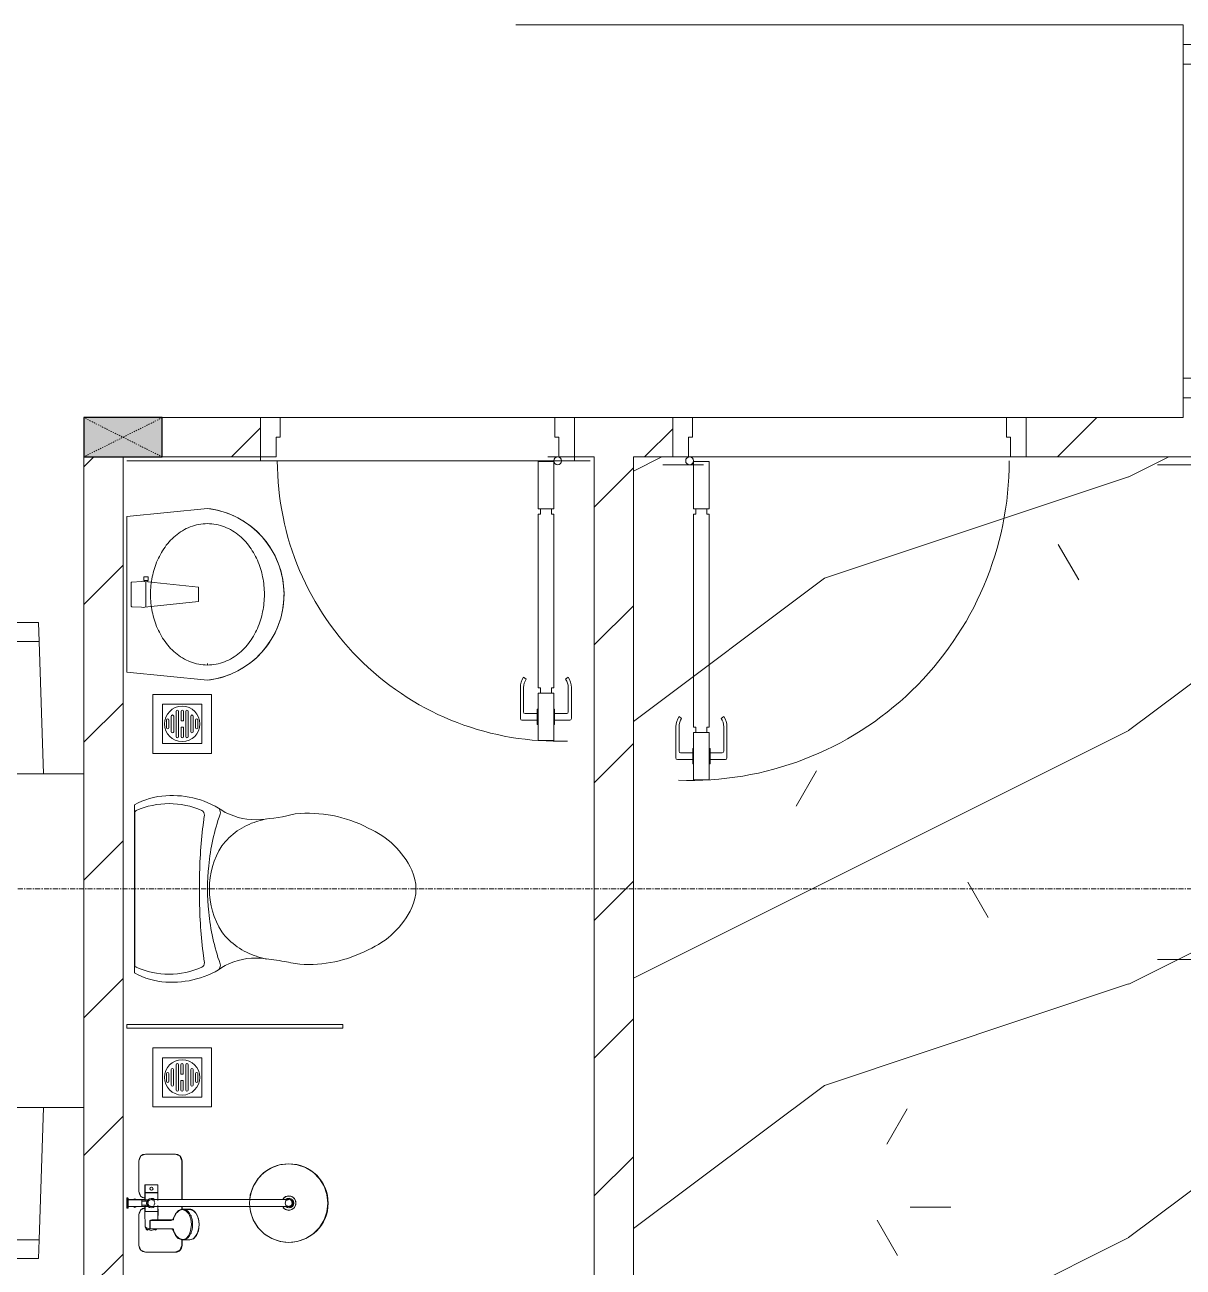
# Model space of a CAD drawing. Header units: millimetres. Extents: x 5121 to 246734, y -48180 to 129206.
# Drawn here: x 72078 to 75028, y 38274 to 41437 of the extents above; entities that cross this region are included whole.
import ezdxf

# ---------------------------------------------------------------- set-up
doc = ezdxf.new("R2010")
doc.units = ezdxf.units.MM
doc.linetypes.add('Dash', pattern=[6, 3, -3])
doc.linetypes.add('Grid Line', pattern=[22.225, 12.7, -3.175, 3.175, -3.175])
for name, color, linetype, lineweight in [('0-1', 7, 'Continuous', 5), ('A-DETL-GENF-1', 50, 'Continuous', 9), ('A-DOOR-1', 253, 'Continuous', 9), ('A-DOOR-2', 50, 'Continuous', 9), ('A-FLOR-1', 50, 'Continuous', 9), ('A-FLOR-PATT-1', 9, 'Continuous', 9), ('A-GLAZ-CURT-1', 253, 'Continuous', 9), ('A-GLAZ-CURT-2', 50, 'Continuous', 9), ('A-WALL-1', 250, 'Continuous', 18), ('A-WALL-2', 50, 'Continuous', 9), ('A-WALL-PATT-1', 9, 'Continuous', 9), ('I-FURN-1', 253, 'Continuous', 9), ('I-WALL-1', 50, 'Continuous', 9), ('M-EQPM', 50, 'Continuous', 9), ('M-EQPM-1', 253, 'Continuous', 9), ('P-SANR-FIXT', 6, 'Continuous', 9), ('P-SANR-FIXT-1', 253, 'Continuous', 9), ('P-SANR-FIXT-2', 221, 'Continuous', 9), ('S-COLS-2', 10, 'Continuous', 25), ('S-COLS-3', 50, 'Continuous', 9), ('S-COLS-4', 253, 'Continuous', 9), ('S-COLS-HDLN-1', 50, 'Dash', 9), ('S-GRID-1', 1, 'Grid Line', 9)]:
    doc.layers.add(name, color=color, linetype=linetype, lineweight=lineweight)
pattern_1 = [(45, (0, 0), (-175.3625, 175.3625), [])]

# ---------------------------------------------------------------- blocks, each defined once
blk = doc.blocks.new('DOOR_CW_01 CANH MO-PANEL KINH - DIW_01-900x2200-CỬA GỖ VÂN LAMINATE-553375-TKCS_MB TỔNG THỂ TẦNG 1')
at = {"layer": 'A-DETL-GENF-1'}
for p, q in [((-397, -182), (-397, -62)), ((-397, -62), (-357, -62)), ((-357, -62), (-357, -182)), ((-357, -182), (-397, -182)), ((-391, -196), (-391, -182)), ((-391, -182), (-363, -182)), ((-363, -182), (-363, -196)), ((-397, -196), (-391, -196)), ((-397, -738), (-397, -196)), ((-357, -196), (-363, -196)), ((-357, -196), (-357, -738)), ((-433.9, -711.2), (-427.3, -715.8)), ((-320.1, -711.2), (-326.7, -715.8)), ((-442, -737), (-442, -816.5)), ((-434, -799.5), (-434, -737)), ((-397, -738), (-391, -738)), ((-357, -752), (-397, -752)), ((-397, -752), (-397, -872)), ((-391, -752), (-391, -738)), ((-363, -752), (-391, -752)), ((-357, -738), (-363, -738)), ((-363, -738), (-363, -752)), ((-357, -872), (-357, -752)), ((-320, -799.5), (-320, -737)), ((-312, -737), (-312, -816.5)), ((-399, -820.5), (-438, -820.5)), ((-399, -803.5), (-430, -803.5)), ((-399, -792.2), (-399, -831.8)), ((-397, -792.2), (-399, -792.2)), ((-397, -792.2), (-397, -831.8)), ((-357, -792.2), (-357, -831.8)), ((-357, -792.2), (-355, -792.2)), ((-355, -792.2), (-355, -831.8)), ((-355, -803.5), (-324, -803.5)), ((-355, -820.5), (-316, -820.5)), ((-399, -831.8), (-397, -831.8)), ((-355, -831.8), (-357, -831.8)), ((-397, -872), (-357, -872))]:
    blk.add_line(p, q, dxfattribs=at)
blk.add_circle((-407, -60), 10, dxfattribs=at)
for centre, radius, start, end in [((-407, -60), 814, 268, 0), ((-397, -737), 45, 145, 180), ((-397, -737), 37, 145, 180), ((-357, -737), 37, 0, 35), ((-357, -737), 45, 360, 35), ((-438, -816.5), 4, 180, 270), ((-430, -799.5), 4, 180, 270), ((-324, -799.5), 4, 270, 0), ((-316, -816.5), 4, 270, 0)]:
    blk.add_arc(centre, radius, start, end, dxfattribs=at)
at = {"layer": 'A-DOOR-2'}
for p, q in [((-450, -50), (-450, 50)), ((-450, 50), (-400, 50)), ((-400, 50), (-400, 0)), ((400, 0), (400, 50)), ((400, 50), (450, 50)), ((450, 50), (450, -50)), ((-410, 0), (-410, -50)), ((-400, 0), (-410, 0)), ((410, 0), (400, 0)), ((410, -50), (410, 0)), ((-410, -50), (-450, -50)), ((-407, -50), (-382, -50)), ((450, -50), (410, -50))]:
    blk.add_line(p, q, dxfattribs=at)
blk = doc.blocks.new('DOOR_CW_01 CANH MO-PANEL KINH - DIG_02-800x2200-CỬA NHÔM KÍNH-400864-TKCS_MB TỔNG THỂ TẦNG 1')
at = {"layer": 'A-DETL-GENF-1'}
for p, q in [((-347, 772), (-307, 772)), ((-347, 652), (-347, 772)), ((-307, 772), (-307, 652)), ((-349, 731.8), (-347, 731.8)), ((-349, 692.2), (-349, 731.8)), ((-347, 692.2), (-347, 731.8)), ((-307, 692.2), (-307, 731.8)), ((-305, 731.8), (-307, 731.8)), ((-305, 692.2), (-305, 731.8)), ((-392, 637), (-392, 716.5)), ((-349, 720.5), (-388, 720.5)), ((-384, 699.5), (-384, 637)), ((-349, 703.5), (-380, 703.5)), ((-305, 720.5), (-266, 720.5)), ((-305, 703.5), (-274, 703.5)), ((-270, 699.5), (-270, 637)), ((-262, 637), (-262, 716.5)), ((-347, 692.2), (-349, 692.2)), ((-307, 692.2), (-305, 692.2)), ((-307, 652), (-347, 652)), ((-347, 638), (-341, 638)), ((-347, 638), (-347, 196)), ((-313, 652), (-341, 652)), ((-341, 652), (-341, 638)), ((-313, 638), (-313, 652)), ((-307, 638), (-313, 638)), ((-307, 196), (-307, 638)), ((-383.9, 611.2), (-377.3, 615.8)), ((-270.1, 611.2), (-276.7, 615.8)), ((-347, 196), (-341, 196)), ((-341, 196), (-341, 182)), ((-307, 196), (-313, 196)), ((-313, 182), (-313, 196)), ((-307, 182), (-347, 182)), ((-347, 182), (-347, 62)), ((-341, 182), (-313, 182)), ((-307, 62), (-307, 182)), ((-347, 62), (-307, 62))]:
    blk.add_line(p, q, dxfattribs=at)
blk.add_circle((-357, 60), 10, dxfattribs=at)
for centre, radius, start, end in [((-357, 60), 714, 360, 92), ((-388, 716.5), 4, 90, 180), ((-380, 699.5), 4, 90, 180), ((-274, 699.5), 4, 0, 90), ((-266, 716.5), 4, 0, 90), ((-347, 637), 45, 180, 215), ((-347, 637), 37, 180, 215), ((-307, 637), 37, 325, 0), ((-307, 637), 45, 325, 0)]:
    blk.add_arc(centre, radius, start, end, dxfattribs=at)
at = {"layer": 'A-DOOR-2'}
for p, q in [((-360, 50), (-400, 50)), ((-400, 50), (-400, -50)), ((-360, 0), (-360, 50)), ((-357, 50), (-332, 50)), ((400, 50), (360, 50)), ((360, 50), (360, 0)), ((400, -50), (400, 50)), ((-350, 0), (-360, 0)), ((-350, -50), (-350, 0)), ((360, 0), (350, 0)), ((350, 0), (350, -50)), ((-400, -50), (-350, -50)), ((350, -50), (400, -50))]:
    blk.add_line(p, q, dxfattribs=at)
blk = doc.blocks.new('TOILET - TOILET-400871-TKCS_MB TỔNG THỂ TẦNG 1')
at = {"layer": 'P-SANR-FIXT-1'}
for p, q in [((-171.7, 330.3), (-178.6, 355.5)), ((171.7, 330.3), (178.6, 355.5)), ((214.2, 19), (-214.2, 19)), ((194, 19.9), (-194, 19.9))]:
    blk.add_line(p, q, dxfattribs=at)
for centre, radius, start, end in [((0, 624.4), 111.7, 64.7718, 115.2282), ((45.1, 528.6), 217.6, 115.2282, 156.7784), ((-45.1, 528.6), 217.6, 23.2216, 64.7718), ((137.1, 461.2), 329.8, 152.3122, 185.6513), ((-137.1, 461.2), 329.8, 356.3165, 27.6878), ((-719.2, 297.5), 544.3, 4.5441, 13.9464), ((-1948.3, 805.1), 2171.2, 349.1051, 350.319), ((719.2, 297.5), 544.3, 169.7121, 175.4559), ((-343.5, 327.4), 167.3, 332.62, 4.5441), ((-0.4, 384), 179.5, 197.4036, 232.5964), ((0.4, 384), 179.5, 307.4036, 342.5964), ((343.5, 327.4), 167.3, 175.4559, 207.38), ((-4, 115.7), 233.6, 144.7853, 164.7039), ((-195, 224.1), 13.8, 71.0073, 129.3276), ((0.6, 792.1), 586.9, 251.0073, 264.1678), ((0, 416), 206.1, 237.9268, 270), ((0, 416), 206.1, 270, 302.0732), ((-0.6, 792.1), 586.9, 275.8322, 288.9927), ((195, 224.1), 13.8, 50.6724, 108.9927), ((4, 115.7), 233.6, 15.2961, 35.2147), ((-9.8, 107.2), 207.3, 156.2862, 203.7138), ((-189.1, 185.5), 11.7, 82.4212, 154.5895), ((178.9, 2951.3), 2778.4, 262.4212, 262.7649), ((-14.3, 1400.4), 1215.6, 262.593, 269.6026), ((0, 786.7), 581.5, 264.1678, 275.8322), ((14.3, 1400.4), 1215.6, 270.3974, 277.407), ((-178.9, 2951.3), 2778.4, 277.2351, 277.5788), ((189.1, 185.5), 11.7, 25.4105, 97.5788), ((9.8, 107.2), 207.3, 336.2862, 23.7138), ((1.9, 114.1), 239.7, 164.7039, 183.5487), ((0, 3462.8), 3278, 269.6026, 270.3974), ((-1.9, 114.1), 239.7, 356.4513, 15.2961), ((-46.1, 111.1), 191.6, 183.5487, 208.7191), ((46.1, 111.1), 191.6, 331.2809, 356.4513), ((-193.7, 26.4), 6.48, 203.7138, 267.6832), ((193.7, 26.4), 6.48, 272.3168, 336.2862)]:
    blk.add_arc(centre, radius, start, end, dxfattribs=at)
blk = doc.blocks.new('93925000_0001 - 93925000_top_dwg_93925000_T-348115-TKCS_MB TỔNG THỂ TẦNG 1')
at = {"layer": 'P-SANR-FIXT'}
for p, q in [((-29.3, -30.4), (-108, -30.4)), ((29.3, -30.4), (108, -30.4)), ((-125, -47.4), (-125, -123.4)), ((-46.3, -78.4), (-46.3, -46.7)), ((-27.2, -47.1), (-26.1, -47.1)), ((-9, -412.5), (-9, -62.5)), ((9, -62.5), (9, -412.5)), ((21.5, -45.9), (60.6, -46.7)), ((125, -47.4), (125, -123.4)), ((-27.2, -77.9), (-26.1, -77.9)), ((43, -78.7), (21.5, -79.2)), ((43, -64.7), (43, -117.7)), ((65.8, -117.7), (65.8, -64.7)), ((42.7, -117.9), (42.7, -117.9)), ((43.2, -117.6), (43.2, -117.5)), ((65.6, -117.5), (65.6, -117.6)), ((66.1, -117.9), (66.1, -117.9)), ((-108, -140.4), (-9, -140.4)), ((9, -140.4), (16.1, -140.4)), ((15.4, -159.1), (15.8, -143.3)), ((108, -140.4), (92.7, -140.4)), ((93, -143.3), (93.4, -159.1))]:
    blk.add_line(p, q, dxfattribs=at)
at = {"layer": 'P-SANR-FIXT', "flags": 128}
for points in [[(-45.8, -46.1), (-27.2, -46.1), (-27.2, -78.9), (-45.8, -78.9)], [(-26.1, -46), (-26.1, -78.9), (-9, -79)], [(21.5, -47.4), (21.5, -79.1), (9, -79)]]:
    blk.add_lwpolyline(points, dxfattribs=at)
at = {"layer": 'P-SANR-FIXT'}
for centre, radius in [((-36.5, -62.5), 3.95), ((0, -412.5), 100)]:
    blk.add_circle(centre, radius, dxfattribs=at)
for centre, radius, start, end in [((-108, -47.4), 17, 90, 180), ((-29.3, -47.4), 17, 4.7626, 90), ((29.3, -47.4), 17, 90, 175.2374), ((108, -47.4), 17, 360, 90), ((-45.8, -46.6), 0.5, 90, 180), ((0, -62.5), 12, 318.5904, 221.4096), ((0, -62.5), 9, 90, 180.0008), ((0, -62.5), 9, 360, 90), ((45.7, -61.8), 2.59, 155.1929, 175.7071), ((45.9, -61.8), 2.75, 130.8294, 155.1929), ((46.1, -62.1), 3.08, 110.5459, 130.8294), ((54.4, -334.8), 275.9, 88.2683, 91.7343), ((59.7, -57.1), 10.5, 38.6491, 85.492), ((-11.1, -67.1), 76.9, 1.7693, 4.1075), ((-45.8, -78.4), 0.5, 180, 270), ((65.2, -72.4), 3.46, 323.2522, 79.3541), ((-108, -123.4), 17, 180, 270), ((47.7, -153.8), 35.5, 125.4414, 130.0144), ((49.9, -156.8), 39.2, 121.1773, 125.4365), ((50.6, -157.9), 40.5, 119.697, 121.1761), ((51, -158.7), 41.5, 117.0276, 119.7085), ((52.2, -161.1), 44.1, 113.3199, 117.0258), ((51.7, -159.9), 42.8, 109.7779, 113.2977), ((52.5, -162.2), 45.2, 106.1472, 109.7766), ((53.2, -164.5), 47.7, 103.9355, 106.1665), ((39.1, -108.2), 10.4, 284.3956, 285.5116), ((40.8, -114.2), 4.19, 285.5116, 289.9665), ((40.2, -112.5), 6, 289.9665, 292.7061), ((41.4, -115.3), 2.96, 292.7061, 296.5405), ((41.3, -115.1), 3.16, 296.9591, 300.8286), ((41.8, -115.8), 2.26, 300.8286, 305.287), ((42.1, -116.4), 1.64, 305.287, 309.9326), ((42.6, -116.9), 0.906, 309.9326, 315.24), ((66.5, -116.6), 1.39, 229.6335, 235.1234), ((66.3, -116.8), 1.08, 225.1702, 229.6335), ((67.3, -115.4), 2.79, 235.1234, 238.7439), ((67.2, -115.6), 2.6, 238.7439, 243.4573), ((67.8, -114.4), 3.89, 243.9189, 246.8313), ((68.1, -113.8), 4.52, 246.843, 250.4792), ((68.3, -113.2), 5.24, 250.478, 254.0406), ((68.5, -112.7), 5.75, 254.0357, 256.0561), ((55.4, -165.2), 48.4, 73.8659, 76.0481), ((56.2, -162.4), 45.5, 70.241, 73.86), ((57.4, -159.2), 42.1, 66.6693, 70.2637), ((56.5, -161.3), 44.3, 62.9815, 66.6728), ((58, -158.4), 41.1, 60.2783, 62.9855), ((57.7, -158.9), 41.7, 58.8444, 60.2824), ((59.2, -156.4), 38.7, 54.5377, 58.8482), ((60.9, -154), 35.8, 50.0034, 54.5405), ((108, -123.4), 17, 270, 360), ((32.6, -143.6), 16.9, 172.414, 179.1297), ((33.7, -143.7), 17.9, 164.9525, 172.4168), ((35.2, -144.2), 19.5, 157.9614, 164.9563), ((37.1, -144.9), 21.6, 151.4775, 157.9654), ((39.3, -146.1), 24, 145.4892, 151.4815), ((41.5, -147.6), 26.8, 139.9517, 145.4927), ((43.6, -149.4), 29.5, 134.7867, 139.9744), ((46.2, -152), 33.2, 130.0223, 134.7808), ((62.8, -151.7), 32.8, 45.1921, 50.0042), ((65, -149.6), 29.8, 40.0487, 45.1896), ((87.6, -128.4), 1.5, 180, 187.5386), ((87.6, -128.4), 1.5, 258.6057, 270), ((67.2, -147.7), 26.8, 34.5125, 40.0422), ((69.4, -146.2), 24.2, 28.5363, 34.4919), ((73.8, -143.9), 19.2, 21.6374, 28.9183), ((71.2, -145), 22.1, 15.4436, 21.6374), ((76.8, -143.4), 16.2, 7.1859, 15.4436), ((73.9, -143.8), 19.1, 1.2699, 7.1859), ((32.7, -159), 17.3, 181.3198, 222.2619), ((54.2, -123), 60.6, 259.1395, 270.1494), ((54.2, -119.5), 64.1, 270.1494, 280.3637), ((76, -159), 17.4, 317.3098, 358.6393), ((0, -412.5), 18, 120.2491, 59.7509), ((0, -412.5), 12.2, 137.7946, 42.2054), ((0, -412.5), 9, 180, 0)]:
    blk.add_arc(centre, radius, start, end, dxfattribs=at)
for points, degree in [([(-12.9, 0), (-12.9, -1.5), (-12.9, -3)], 2), ([(12.9, 0), (0, 0), (-12.8, 0)], 2), ([(12.8, 0), (12.9, 0), (12.9, 0)], 2), ([(12.9, 0), (12.9, -1.5), (12.9, -3)], 2), ([(-12.9, -3), (0, -3), (12.8, -3)], 2), ([(-12.8, -3), (-12.9, -3), (-12.9, -3)], 2), ([(-8.5, -3.8), (-8.5, -20.9), (-8.5, -38)], 2), ([(8.5, -3.8), (8.5, -20.9), (8.5, -38)], 2), ([(-5, -46), (-15.5, -46), (-26.1, -46)], 2), ([(-8.5, -38), (0, -38), (8.5, -38)], 2), ([(-5, -38), (-5, -44.8), (-5, -51.6)], 2), ([(5, -38), (5, -44.8), (5, -51.6)], 2), ([(5, -46), (13.3, -46), (21.5, -46)], 2), ([(43.2, -61.6), (43.1, -62.2), (43.3, -62.8), (43, -63.5), (43, -64.1), (43, -64.7)], 5), ([(46.1, -59), (45.8, -59), (45.6, -59), (45.4, -59.1), (45.2, -59.1), (45, -59.2)], 5), ([(65.6, -61.6), (65.6, -60.8), (65.5, -60), (64.3, -59), (63.5, -59), (62.7, -59)], 5), ([(42.8, -182.5), (33, -180.6), (24.7, -176.4), (19.9, -170.7)], 3), ([(88.8, -170.8), (83.9, -176.5), (75.6, -180.7), (65.8, -182.5)], 3)]:
    blk.add_open_spline(points, degree=degree, dxfattribs=at)
for points, weights in [([(-9.3, -3), (-8.5, -3), (-8.5, -3.8)], [1, 0.707106775639, 1]), ([(9.3, -3), (8.5, -3), (8.5, -3.8)], [1, 0.707106765177, 1]), ([(21.5, -45.9), (21.5, -45.7), (21.5, -47.4)], [0.874147445041, 0.908470869121, 1]), ([(67.9, -74.4), (66.9, -75.7), (65.8, -76.4)], [1, 0.991614392871, 1]), ([(54.4, -167.3), (15.8, -167.3), (15.8, -143.6)], [1, 0.707106781187, 1]), ([(93, -143.6), (93, -167.3), (54.4, -167.3)], [1, 0.707106781187, 1])]:
    blk.add_rational_spline(points, weights, degree=2, dxfattribs=at)
blk.add_open_spline([(68, -50.6), (68.4, -51.1), (68.6, -51.7), (68.7, -53.5), (68.2, -54.7), (66.1, -57), (64.6, -58.1), (62.7, -59)], degree=3, knots=[0.3623591, 0.3623591, 0.3623591, 0.3623591, 0.4991435, 0.4991435, 0.7494159, 0.7494159, 0.9564651, 0.9564651, 0.9564651, 0.9564651], dxfattribs=at)
blk = doc.blocks.new('93925000_0001 - 93925000_top_dwg-348114-TKCS_MB TỔNG THỂ TẦNG 1')
blk.add_blockref('93925000_0001 - 93925000_top_dwg_93925000_T-348115-TKCS_MB TỔNG THỂ TẦNG 1', (0, 0))
blk = doc.blocks.new('93925000_0001 - 93925000_3D_low_dwg-V48-TKCS_MB TỔNG THỂ TẦNG 1')
at = {"layer": 'P-SANR-FIXT'}
for p, q in [((-13, 0.4), (-12.1, 0.4)), ((-13, 0.4), (-11.6, 0.4)), ((-13, 0.4), (-12.1, 0.4)), ((-13, 0.4), (-11.6, 0.4)), ((-13, -2.4), (-13, 0.4)), ((-13, -2.4), (-13, 0.4)), ((-12.1, 0.4), (-9.1, 0.4)), ((-12.1, 0.4), (-9.1, 0.4)), ((-8, 0.4), (-11.6, 0.4)), ((-8, 0.4), (-11.6, 0.4)), ((-9.1, 0.4), (-5, 0.4)), ((-9.1, 0.4), (-5, 0.4)), ((-2.7, 0.4), (-8, 0.4)), ((-2.7, 0.4), (-8, 0.4)), ((-5, 0.4), (0, 0.4)), ((-5, 0.4), (0, 0.4)), ((2.9, 0.4), (-2.7, 0.4)), ((2.9, 0.4), (-2.7, 0.4)), ((0, 0.4), (5.1, 0.4)), ((0, 0.4), (5.1, 0.4)), ((8.2, 0.4), (2.9, 0.4)), ((8.2, 0.4), (2.9, 0.4)), ((5.1, 0.4), (9, 0.4)), ((5.1, 0.4), (9, 0.4)), ((11.6, 0.4), (8.2, 0.4)), ((11.6, 0.4), (8.2, 0.4)), ((9, 0.4), (12, 0.4)), ((9, 0.4), (12, 0.4)), ((13, 0.4), (11.6, 0.4)), ((13, 0.4), (11.6, 0.4)), ((12, 0.4), (13, 0.4)), ((12, 0.4), (13, 0.4)), ((13, -2.4), (13, 0.4)), ((13, -2.4), (13, 0.4)), ((-120, -35), (-108, -30)), ((-108, -30), (-120, -35)), ((-108, -30), (-29.2, -30)), ((-29.2, -30), (-108, -30)), ((-29.2, -30), (-17.2, -35)), ((-17.2, -35), (-29.2, -30)), ((-12.1, -2.4), (-13, -2.4)), ((-13, -2.4), (-11.6, -2.4)), ((-12.1, -2.4), (-13, -2.4)), ((-13, -2.4), (-11.6, -2.4)), ((-9.1, -2.4), (-12.1, -2.4)), ((-9.1, -2.4), (-12.1, -2.4)), ((-11.1, -20.1), (-8.9, -14.6)), ((-8.9, -25.2), (-11.1, -20.1)), ((-5, -2.4), (-9.1, -2.4)), ((-8.9, -45.6), (-8.9, -2.4)), ((-6.1, -2.4), (-8.5, -2.4)), ((-8.5, -53.6), (-8.5, -2.4)), ((-0.3, -2.4), (-6.1, -2.4)), ((0, -2.4), (-5, -2.4)), ((-0.3, -2.4), (6.1, -2.4)), ((5.1, -2.4), (0, -2.4)), ((5.1, -2.4), (9, -2.4)), ((6.1, -2.4), (8.5, -2.4)), ((11.6, -2.4), (8.2, -2.4)), ((11.6, -2.4), (8.2, -2.4)), ((8.5, -2.4), (8.5, -53.6)), ((8.9, -2.4), (8.9, -45.6)), ((11.1, -20.1), (8.9, -15)), ((8.9, -25.6), (11.1, -20.1)), ((9, -2.4), (12, -2.4)), ((9, -2.4), (12, -2.4)), ((13, -2.4), (11.6, -2.4)), ((13, -2.4), (11.6, -2.4)), ((12, -2.4), (13, -2.4)), ((12, -2.4), (13, -2.4)), ((17.2, -35), (29.2, -30)), ((17.2, -35), (29.2, -30)), ((29.2, -30), (108, -30)), ((108, -30), (29.2, -30)), ((108, -30), (120, -35)), ((120, -35), (108, -30)), ((-125, -47), (-120, -35)), ((-120, -35), (-125, -47)), ((-125, -123), (-125, -47)), ((-125, -47), (-125, -123)), ((-46.3, -45.7), (-27.2, -45.6)), ((-46.3, -46.9), (-46.3, -45.7)), ((-46.3, -45.7), (-46.3, -46.9)), ((-46.3, -50.5), (-46.3, -46.9)), ((-46.3, -50.5), (-46.3, -56.1)), ((-46.3, -56.1), (-46.3, -62.1)), ((-46.3, -68.1), (-46.3, -62.1)), ((-40.5, -62.1), (-39.4, -59.4)), ((-40.5, -62.1), (-39.3, -64.9)), ((-36.6, -58.1), (-39.4, -59.4)), ((-36.6, -58.1), (-33.6, -59.3)), ((-33.6, -59.3), (-32.5, -62.1)), ((-33.6, -64.8), (-32.5, -62.1)), ((-27.2, -46.8), (-27.2, -45.6)), ((-27.2, -45.6), (-27.2, -46.8)), ((-27.2, -46.8), (-27.2, -50.4)), ((-27.2, -56), (-27.2, -50.4)), ((-27.2, -62.1), (-27.2, -56)), ((-27.2, -68.2), (-27.2, -62.1)), ((-26.1, -46.8), (-26.1, -45.6)), ((-8.5, -45.6), (-26.1, -45.6)), ((-26.1, -46.8), (-26.1, -50.4)), ((-26.1, -56), (-26.1, -50.4)), ((-26.1, -62.1), (-26.1, -56)), ((-26.1, -68.2), (-26.1, -62.1)), ((-17.2, -35), (-12.8, -45.6)), ((-12.8, -45.6), (-17.2, -35)), ((-11.1, -57.5), (-12, -62.1)), ((-11.2, -57.7), (-12, -62.1)), ((-12, -62.1), (-11.2, -66.5)), ((-12, -62.1), (-11.2, -66.5)), ((-8.5, -53.6), (-11.2, -57.7)), ((-8.5, -53.6), (-11.2, -57.7)), ((-11.1, -57.5), (-11.2, -57.7)), ((-5.4, -54.9), (-9, -62.1)), ((-9, -62.1), (-6.3, -67.4)), ((-9, -62.1), (-9, -66.3)), ((-4.4, -50.9), (-8.5, -53.6)), ((-4.4, -50.9), (-8.5, -53.6)), ((0, -53.1), (-5.4, -54.9)), ((-4.6, -51), (-4.4, -50.9)), ((0, -50.1), (-4.4, -50.9)), ((-1.6, -53.8), (0, -53.1)), ((4.4, -50.9), (0, -50.1)), ((5.1, -55.1), (0, -53.1)), ((4.4, -50.9), (4.6, -51)), ((4.4, -50.9), (8.5, -53.6)), ((4.4, -50.9), (8.5, -53.6)), ((9, -62.1), (6.4, -55.7)), ((21.5, -45.6), (8.5, -45.6)), ((11.1, -57.5), (8.5, -53.6)), ((11.2, -57.7), (8.5, -53.6)), ((11.2, -57.7), (8.5, -53.6)), ((9, -62.1), (9, -66.5)), ((11.1, -57.5), (11.2, -57.7)), ((11.1, -66.7), (12, -62.1)), ((12, -62.1), (11.2, -57.7)), ((12, -62.1), (11.2, -57.7)), ((11.2, -66.5), (12, -62.1)), ((17.2, -35), (12.8, -45.6)), ((12.8, -45.6), (17.2, -35)), ((21.5, -45.6), (60.6, -46.1)), ((21.5, -46.8), (21.5, -45.6)), ((21.5, -46.8), (21.5, -50.4)), ((21.5, -56), (21.5, -50.4)), ((21.5, -62.1), (21.5, -56)), ((21.5, -68.2), (21.5, -62.1)), ((43.3, -68.3), (43.8, -62.2)), ((44.3, -58.6), (44.2, -112.9)), ((65.4, -58.6), (44.3, -58.6)), ((60.6, -46.1), (66.7, -50.3)), ((65.3, -56), (62.2, -49.2)), ((66.3, -68.3), (65.3, -56)), ((65.4, -58.6), (65.4, -112.9)), ((66.7, -50.3), (69.5, -62.1)), ((66.7, -73.9), (69.5, -62.1)), ((120, -35), (125, -47)), ((125, -47), (120, -35)), ((125, -47), (125, -123)), ((125, -123), (125, -47)), ((-46.3, -73.7), (-46.3, -68.1)), ((-46.3, -77.3), (-46.3, -73.7)), ((-46.3, -78.5), (-46.3, -77.3)), ((-46.3, -78.5), (-46.3, -77.3)), ((-46.3, -78.5), (-27.2, -78.6)), ((-36.5, -66.1), (-39.3, -64.9)), ((-33.6, -64.8), (-36.5, -66.1)), ((-27.2, -73.8), (-27.2, -68.2)), ((-27.2, -77.4), (-27.2, -73.8)), ((-27.2, -77.4), (-27.2, -78.6)), ((-27.2, -78.6), (-27.2, -77.4)), ((-26.1, -73.8), (-26.1, -68.2)), ((-26.1, -77.4), (-26.1, -73.8)), ((-26.1, -78.6), (-26.1, -77.4)), ((-26.1, -78.6), (-6.3, -78.6)), ((-11.1, -66.7), (-11.2, -66.5)), ((-11.2, -66.5), (-8.5, -70.6)), ((-11.1, -66.7), (-8.5, -70.6)), ((-9, -79.5), (-9, -66.3)), ((-9, -79.5), (-9, -94.5)), ((-9, -94.5), (-9, -122.1)), ((-8.5, -70.6), (-8.5, -70.6)), ((-8.5, -70.6), (-7.4, -71.3)), ((-8.5, -70.6), (-7.4, -71.3)), ((-5.4, -69.3), (-1.6, -70.5)), ((6.4, -68.5), (0, -71.1)), ((6.3, -78.6), (21.5, -78.6)), ((7.4, -71.3), (8.5, -70.6)), ((7.5, -71.3), (8.5, -70.6)), ((8.5, -70.6), (11.2, -66.5)), ((8.5, -70.6), (11.2, -66.5)), ((8.5, -70.6), (11.1, -66.7)), ((8.5, -70.6), (8.5, -70.6)), ((9, -79.6), (9, -66.5)), ((9, -79.6), (9, -94.6)), ((9, -94.6), (9, -122.1)), ((11.1, -66.7), (11.2, -66.5)), ((21.5, -73.8), (21.5, -68.2)), ((21.5, -77.4), (21.5, -73.8)), ((21.5, -78.6), (21.5, -77.4)), ((21.5, -78.6), (44.3, -78.3)), ((-120, -135), (-125, -123)), ((-125, -123), (-120, -135)), ((-9, -122.1), (-9, -352.1)), ((9, -352.1), (9, -122.1)), ((27.2, -123.6), (19, -131.1)), ((42.7, -116.4), (27.2, -123.6)), ((44.2, -112.9), (42.7, -116.4)), ((65.4, -112.9), (67, -116.4)), ((67, -116.4), (82.2, -123.4)), ((82.2, -123.4), (90.4, -130.7)), ((125, -123), (120, -135)), ((120, -135), (125, -123)), ((-108, -140), (-120, -135)), ((-120, -135), (-108, -140)), ((-8.8, -140), (-108, -140)), ((-108, -140), (-8.8, -140)), ((16.1, -140), (8.8, -140)), ((8.8, -140), (16.1, -140)), ((16, -140.4), (19, -131.1)), ((16, -140.4), (16, -160.1)), ((19.3, -150.1), (16, -140.4)), ((27.5, -157.3), (19.3, -150.1)), ((27.5, -157.3), (39.8, -162.4)), ((70.6, -162.2), (82.5, -157.2)), ((90.7, -149.6), (82.5, -157.2)), ((90.4, -130.7), (93.7, -140.4)), ((90.7, -149.6), (93.7, -140.4)), ((108, -140), (93.6, -140)), ((93.6, -140), (108, -140)), ((93.7, -140.4), (93.7, -160.1)), ((108, -140), (120, -135)), ((108, -140), (120, -135)), ((16, -160.1), (18.8, -169)), ((19.3, -169.7), (16, -160.1)), ((25.5, -175.3), (19.3, -169.7)), ((39.8, -182), (27.5, -177)), ((39.6, -182), (54.8, -183.9)), ((39.8, -162.4), (54.8, -164.2)), ((39.8, -182), (54.8, -183.9)), ((70.6, -162.2), (54.8, -164.2)), ((54.8, -183.9), (70.6, -181.9)), ((54.8, -183.9), (69.3, -182.2)), ((82.5, -176.8), (70.6, -181.9)), ((90.7, -169.3), (82.5, -176.8)), ((93.7, -160.1), (90.7, -169.3)), ((-21.4, -314.2), (-42.5, -321.4)), ((-9, -312.8), (-21.4, -314.2)), ((22.5, -314.4), (9, -312.9)), ((43, -321.6), (22.5, -314.4)), ((-61.8, -333.3), (-77.7, -348.9)), ((-42.5, -321.4), (-61.8, -333.3)), ((61.9, -333.3), (43, -321.6)), ((78.8, -350.3), (61.9, -333.3)), ((-89.8, -367.9), (-97.3, -388.9)), ((-77.7, -348.9), (-89.8, -367.9)), ((-9, -374.4), (-9, -352.1)), ((-9, -394.7), (-9, -374.4)), ((9, -374.3), (9, -352.1)), ((9, -394.5), (9, -374.3)), ((90.5, -369.3), (78.8, -350.3)), ((97.6, -390.1), (90.5, -369.3)), ((-97.3, -388.9), (-100, -411.9)), ((-16.7, -404), (-18.5, -411.9)), ((-11.8, -397.7), (-16.7, -404)), ((-12, -411.9), (-8.7, -403.6)), ((-9, -394.7), (-9, -407.6)), ((-5.4, -404.7), (-9, -411.9)), ((-9, -407.6), (-9, -411.9)), ((-5.4, -404.7), (-6.3, -405.5)), ((-5.4, -404.7), (0, -402.9)), ((5.4, -404.7), (0, -402.9)), ((9, -411.9), (5.4, -404.7)), ((5.4, -404.7), (6.2, -405.4)), ((12, -411.9), (8.3, -403.2)), ((9, -394.5), (9, -407.4)), ((9, -411.9), (9, -407.4)), ((11.7, -397.6), (16.7, -403.7)), ((11.7, -397.6), (16.7, -403.7)), ((16.7, -403.7), (18.5, -411.9)), ((16.7, -403.7), (18.5, -411.9)), ((100, -411.9), (97.6, -390.1)), ((-100, -411.9), (-97.6, -433.8)), ((-97.6, -433.8), (-90.5, -454.4)), ((-18.5, -411.9), (-18.5, -411.9)), ((-18.5, -411.9), (-16.5, -420.1)), ((-16.5, -420.1), (-11.3, -426.5)), ((-8.3, -420.6), (-12, -411.9)), ((-11.3, -426.5), (-3.9, -429.9)), ((-11.3, -426.5), (-3.9, -430)), ((-9, -411.9), (-9, -411.9)), ((0, -423.9), (-8.3, -420.6)), ((-5.4, -419.1), (-6.2, -418.4)), ((0, -420.9), (-5.4, -419.1)), ((0, -420.9), (-5.4, -419.1)), ((-3.9, -429.9), (4.1, -429.9)), ((-3.9, -430), (4.1, -429.9)), ((5.4, -419.1), (0, -420.9)), ((5.4, -419.1), (0, -420.9)), ((8.7, -420.2), (0, -423.9)), ((4.1, -429.9), (11.7, -426.2)), ((5.4, -419.1), (9, -411.6)), ((5.4, -419.1), (9, -411.9)), ((6.2, -418.4), (5.4, -419.1)), ((8.7, -420.2), (12, -411.9)), ((9, -411.6), (9, -411.9)), ((16.5, -420.1), (11.7, -426.2)), ((18.5, -411.9), (16.5, -420.1)), ((18.5, -411.9), (18.5, -411.9)), ((89.8, -455.8), (97.5, -433.9)), ((100, -411.9), (97.5, -433.9)), ((-90.5, -454.4), (-78.4, -473.9)), ((-78.4, -473.9), (-62.2, -490.2)), ((78, -474.5), (89.8, -455.8)), ((-62.2, -490.2), (-43.5, -501.9)), ((-43.5, -501.9), (-22.2, -509.4)), ((22.1, -509.4), (42.9, -502.2)), ((42.9, -502.2), (61.9, -490.4)), ((61.9, -490.4), (78, -474.5)), ((-22.2, -509.4), (-0.1, -511.9)), ((-0.1, -511.9), (22.1, -509.4))]:
    blk.add_line(p, q, dxfattribs=at)
blk = doc.blocks.new('93925000_0001 - FMM 93925000-V54-TKCS_MB TỔNG THỂ TẦNG 1')
at = {"extrusion": (0, 0, -1), "zscale": -1, "rotation": 180}
for name in ['93925000_0001 - 93925000_top_dwg-348114-TKCS_MB TỔNG THỂ TẦNG 1', '93925000_0001 - 93925000_3D_low_dwg-V48-TKCS_MB TỔNG THỂ TẦNG 1']:
    blk.add_blockref(name, (0, 0), dxfattribs=at)
blk = doc.blocks.new('bonruatreo - Chậu rửa-348246-TKCS_MB TỔNG THỂ TẦNG 1')
at = {"layer": 'P-SANR-FIXT-1'}
for p, q in [((-218.6, 205), (-198.4, 0)), ((180.6, 205), (176.4, 205)), ((198.4, 0), (218.6, 205)), ((-198.4, 0), (198.4, 0)), ((165, 0), (-165, 0))]:
    blk.add_line(p, q, dxfattribs=at)
at = {"layer": 'P-SANR-FIXT-1', "flags": 128}
blk.add_lwpolyline([(-218.6, 205), (-217.4, 213.7), (-215.9, 222.4), (-214, 231), (-211.8, 239.5), (-209.3, 247.9), (-206.4, 256.2), (-203.2, 264.4), (-199.6, 272.5), (-195.8, 280.4), (-191.6, 288.1), (-187.1, 295.7), (-182.3, 303.1), (-177.3, 310.3), (-171.9, 317.3), (-166.3, 324.1), (-160.4, 330.6), (-154.2, 336.9), (-147.8, 342.9), (-141.2, 348.7), (-134.3, 354.2), (-127.3, 359.4), (-120, 364.4), (-112.5, 369), (-104.9, 373.4), (-97.1, 377.4), (-89.1, 381.2), (-81, 384.6), (-72.7, 387.6), (-64.4, 390.4), (-55.9, 392.8), (-47.3, 394.8), (-38.7, 396.6), (-30, 397.9), (-21.3, 399), (-12.5, 399.6), (-3.7, 400), (5.1, 399.9), (13.9, 399.6), (22.6, 398.8), (31.4, 397.8), (40.1, 396.3), (48.7, 394.5), (57.2, 392.4), (65.7, 390), (74, 387.2), (82.2, 384.1), (90.3, 380.6), (98.3, 376.8), (106.1, 372.7), (113.7, 368.3), (121.1, 363.6), (128.4, 358.7), (135.4, 353.4), (142.2, 347.8), (148.8, 342), (155.2, 335.9), (161.3, 329.6), (167.2, 323), (172.8, 316.2), (178.1, 309.2), (183.1, 302), (187.8, 294.6), (192.2, 287), (196.4, 279.2), (200.2, 271.3), (203.7, 263.2), (206.8, 255), (209.7, 246.6), (212.2, 238.2), (214.3, 229.7), (216.1, 221.1), (217.6, 212.4), (218.6, 205)], dxfattribs=at)
at = {"layer": 'P-SANR-FIXT-1'}
blk.add_arc((0, 180), 220, 6.525, 173.475, dxfattribs=at)
for points in [[(-180, 205), (-180, 212.4), (-178.6, 227.3), (-172.4, 248.8), (-162.5, 268.9), (-149.4, 287), (-133.8, 303), (-116.1, 316.6), (-96.9, 327.9), (-76.5, 336.8), (-55.2, 343.5), (-33.3, 347.9), (-11.2, 350.1), (11.1, 350.1), (33.3, 347.9), (55.2, 343.5), (76.5, 336.8), (96.9, 327.9), (116.1, 316.6), (133.8, 302.9), (149.5, 287), (162.5, 268.8), (172.4, 248.8), (178.6, 227.3), (180, 212.4), (180, 205)], [(180, 205), (180, 197.6), (178.6, 182.7), (172.4, 161.2), (162.5, 141.2), (149.5, 123), (133.8, 107.1), (116.1, 93.4), (96.9, 82.1), (76.5, 73.2), (55.2, 66.5), (33.3, 62.1), (11.1, 59.9), (-11.2, 59.9), (-33.3, 62.1), (-55.2, 66.5), (-76.5, 73.2), (-96.9, 82.1), (-116.1, 93.4), (-133.8, 107), (-149.4, 123), (-162.5, 141.1), (-172.4, 161.2), (-178.6, 182.7), (-180, 197.6), (-180, 205)]]:
    blk.add_open_spline(points, degree=3, dxfattribs=at)
at = {"layer": 'P-SANR-FIXT-2'}
for p, q in [((-18.5, 182.5), (-32.2, 52.9)), ((18.5, 182.5), (-18.5, 182.5)), ((33, 45.4), (18.5, 182.5)), ((-35.6, 54.2), (-44.7, 54.2)), ((-44.7, 54.2), (-44.7, 42.8)), ((-44.7, 42.8), (-35.6, 42.8)), ((-35.6, 52.9), (-35.6, 54.2)), ((-32.2, 52.9), (-35.6, 52.9)), ((-35.6, 44.2), (-35.6, 52.9)), ((-35.6, 42.8), (-35.6, 44.2)), ((-35.6, 44.2), (-33.1, 44.2)), ((-32.2, 52.9), (-33.1, 44.2)), ((-33, 37.3), (-31.4, 12.2)), ((32.7, 48.5), (-32.7, 48.5)), ((31.4, 12.2), (33, 37.3)), ((-30.2, 11), (30.2, 11))]:
    blk.add_line(p, q, dxfattribs=at)
for centre, radius, start, end in [((5.5, 41.4), 38.7, 175.8543, 186.034), ((-5.5, 41.4), 38.7, 353.966, 6.034), ((-30.1, 12.3), 1.3, 183.5997, 268.7722), ((30.1, 12.3), 1.3, 271.2278, 356.4003)]:
    blk.add_arc(centre, radius, start, end, dxfattribs=at)
blk = doc.blocks.new('THU NUOC - THU NUOC-V73-TKCS_MB TỔNG THỂ TẦNG 1')
at = {"layer": 'M-EQPM-1'}
for p, q in [((-66.3, -70.6), (-66.3, 79.4)), ((-66.3, 79.4), (83.7, 79.4)), ((83.7, 79.4), (83.7, -70.6)), ((58.7, 54.4), (-41.3, 54.4)), ((-41.3, 54.4), (-41.3, -45.6)), ((-11, 32.1), (28.5, 32.1)), ((-1.1, 44.5), (18.5, 44.5)), ((18.5, 38.5), (-1.1, 38.5)), ((58.7, -45.6), (58.7, 54.4)), ((-23.3, 19.6), (40.9, 19.6)), ((40.9, 13.6), (-23.3, 13.6)), ((-23.3, 7.2), (0.7, 7.2)), ((0.7, 1.2), (-23.3, 1.2)), ((28.5, 26.1), (-11, 26.1)), ((0.7, 7.2), (0.7, 1.2)), ((16.7, 1.2), (16.7, 7.2)), ((16.7, 7.2), (40.9, 7.2)), ((40.9, 1.2), (16.7, 1.2)), ((-23.3, -4.8), (40.9, -4.8)), ((40.9, -10.8), (-23.3, -10.8)), ((-11, -17.3), (28.5, -17.3)), ((28.5, -23.3), (-11, -23.3)), ((-1.1, -29.6), (18.5, -29.6)), ((-41.3, -45.6), (58.7, -45.6)), ((18.5, -35.6), (-1.1, -35.6)), ((83.7, -70.6), (-66.3, -70.6))]:
    blk.add_line(p, q, dxfattribs=at)
for centre, radius, start, end in [((8.7, 4.4), 45, 0, 180), ((8.7, 4.4), 45, 360, 180), ((-11, 29.1), 3, 90, 270), ((-1.1, 41.5), 3, 90, 270), ((18.5, 41.5), 3, 270, 90), ((28.5, 29.1), 3, 270, 90), ((8.7, 4.4), 45, 180, 0), ((8.7, 4.4), 45, 180, 360), ((-23.3, 16.6), 3, 90, 270), ((-23.3, 4.2), 3, 90, 270), ((40.9, 16.6), 3, 270, 90), ((40.9, 4.2), 3, 270, 90), ((-23.3, -7.8), 3, 90, 270), ((-11, -20.3), 3, 90, 270), ((-1.1, -32.6), 3, 90, 270), ((18.5, -32.6), 3, 270, 90), ((28.5, -20.3), 3, 270, 90), ((40.9, -7.8), 3, 270, 90)]:
    blk.add_arc(centre, radius, start, end, dxfattribs=at)
blk = doc.blocks.new('System Panel - Glazed-947086-TKCS_MB TỔNG THỂ TẦNG 1')
at = {"layer": 'A-GLAZ-CURT-2'}
for p, q in [((275, 5), (-275, 5)), ((-275, 5), (-275, -5)), ((275, -5), (275, 5)), ((-275, -5), (275, -5))]:
    blk.add_line(p, q, dxfattribs=at)
blk = doc.blocks.new('G1_SOF - BO TRU - 100x200-V74-TKCS_MB TỔNG THỂ TẦNG 1')
at = {"layer": 'S-COLS-3'}
blk.add_hatch(color=256, dxfattribs=at).paths.add_polyline_path([(50, -100), (50, 100), (-50, 100), (-50, -100), (-44.8, -100)])
at = {"layer": 'S-COLS-2'}
for p, q in [((50, 100), (-50, 100)), ((-50, 100), (-50, -100)), ((50, -100), (50, 100)), ((-50, -100), (50, -100))]:
    blk.add_line(p, q, dxfattribs=at)
at = {"layer": 'S-COLS-HDLN-1'}
for p, q in [((50, 100), (-50, -100)), ((-50, 100), (50, -100))]:
    blk.add_line(p, q, dxfattribs=at)
blk = doc.blocks.new('DOOR_CW_01 CANH MO-PANEL KINH - DIG_01-900x2200-CỬA NHÔM KÍNH-400860-TKCS_MB TỔNG THỂ TẦNG 1')
at = {"layer": 'A-DETL-GENF-1'}
for p, q in [((-397, -182), (-397, -62)), ((-397, -62), (-357, -62)), ((-357, -62), (-357, -182)), ((-357, -182), (-397, -182)), ((-391, -196), (-391, -182)), ((-391, -182), (-363, -182)), ((-363, -182), (-363, -196)), ((-397, -196), (-391, -196)), ((-397, -738), (-397, -196)), ((-357, -196), (-363, -196)), ((-357, -196), (-357, -738)), ((-433.9, -711.2), (-427.3, -715.8)), ((-320.1, -711.2), (-326.7, -715.8)), ((-442, -737), (-442, -816.5)), ((-434, -799.5), (-434, -737)), ((-397, -738), (-391, -738)), ((-357, -752), (-397, -752)), ((-397, -752), (-397, -872)), ((-391, -752), (-391, -738)), ((-363, -752), (-391, -752)), ((-357, -738), (-363, -738)), ((-363, -738), (-363, -752)), ((-357, -872), (-357, -752)), ((-320, -799.5), (-320, -737)), ((-312, -737), (-312, -816.5)), ((-399, -820.5), (-438, -820.5)), ((-399, -803.5), (-430, -803.5)), ((-399, -792.2), (-399, -831.8)), ((-397, -792.2), (-399, -792.2)), ((-397, -792.2), (-397, -831.8)), ((-357, -792.2), (-357, -831.8)), ((-357, -792.2), (-355, -792.2)), ((-355, -792.2), (-355, -831.8)), ((-355, -803.5), (-324, -803.5)), ((-355, -820.5), (-316, -820.5)), ((-399, -831.8), (-397, -831.8)), ((-355, -831.8), (-357, -831.8)), ((-397, -872), (-357, -872))]:
    blk.add_line(p, q, dxfattribs=at)
blk.add_circle((-407, -60), 10, dxfattribs=at)
for centre, radius, start, end in [((-407, -60), 814, 268, 0), ((-397, -737), 45, 145, 180), ((-397, -737), 37, 145, 180), ((-357, -737), 37, 0, 35), ((-357, -737), 45, 360, 35), ((-438, -816.5), 4, 180, 270), ((-430, -799.5), 4, 180, 270), ((-324, -799.5), 4, 270, 0), ((-316, -816.5), 4, 270, 0)]:
    blk.add_arc(centre, radius, start, end, dxfattribs=at)
at = {"layer": 'A-DOOR-2'}
for p, q in [((-450, -50), (-450, 50)), ((-450, 50), (-400, 50)), ((-400, 50), (-400, 0)), ((400, 0), (400, 50)), ((400, 50), (450, 50)), ((450, 50), (450, -50)), ((-410, 0), (-410, -50)), ((-400, 0), (-410, 0)), ((410, 0), (400, 0)), ((410, -50), (410, 0)), ((-410, -50), (-450, -50)), ((-407, -50), (-382, -50)), ((450, -50), (410, -50))]:
    blk.add_line(p, q, dxfattribs=at)
blk = doc.blocks.new('RES_BAN AN 1 - RES_BAN AN 1-V115-TKCS_MB TỔNG THỂ TẦNG 1')
at = {"layer": 'I-FURN-1'}
for p, q in [((-425, 0), (-425, -1275)), ((425, -1275), (425, 0)), ((-761.9, -113.5), (-809.6, -115.1)), ((-809.6, -115.1), (-809.6, -536.9)), ((-761.9, -113.5), (-425, -102.3)), ((-761.9, -538.5), (-761.9, -113.5)), ((-761.9, -538.5), (-761.9, -113.5)), ((-425, -102.3), (-425, -549.7)), ((425, -102.3), (425, -549.7)), ((761.9, -113.5), (425, -102.3)), ((761.9, -538.5), (761.9, -113.5)), ((761.9, -113.5), (761.9, -538.5)), ((809.6, -115.1), (761.9, -113.5)), ((809.6, -536.9), (809.6, -115.1)), ((-809.6, -536.9), (-761.9, -538.5)), ((761.9, -538.5), (809.6, -536.9)), ((-425, -549.7), (-761.9, -538.5)), ((425, -549.7), (761.9, -538.5)), ((-809.6, -745.3), (-761.9, -743.8)), ((-809.6, -1167.2), (-809.6, -745.3)), ((-761.9, -743.8), (-425, -732.5)), ((-761.9, -1168.8), (-761.9, -743.8)), ((-761.9, -743.8), (-761.9, -1168.8)), ((-425, -732.5), (-425, -1180)), ((425, -732.5), (425, -1180)), ((761.9, -743.8), (425, -732.5)), ((761.9, -743.8), (809.6, -745.3)), ((761.9, -1168.8), (761.9, -743.8)), ((761.9, -1168.8), (761.9, -743.8)), ((809.6, -745.3), (809.6, -1167.2)), ((-761.9, -1168.8), (-809.6, -1167.2)), ((-425, -1180), (-761.9, -1168.8)), ((425, -1180), (761.9, -1168.8)), ((809.6, -1167.2), (761.9, -1168.8)), ((-425, -1275), (425, -1275))]:
    blk.add_line(p, q, dxfattribs=at)
blk = doc.blocks.new('NCV_TKTC_TANG 1_rvt-1-TKCS_MB TỔNG THỂ TẦNG 1')
at = {"layer": 'A-FLOR-PATT-1'}
h = blk.add_hatch(dxfattribs=at)
h.set_pattern_fill('FP_6', color=256, style=0, pattern_type=2)
h.set_pattern_definition([(0, (0, 0), (2519.68, 629.92), [103.937, -1785.823, 103.937, -1785.823, -10078.72]), (0, (0, 0), (2519.68, 629.92), [-3779.52, 103.937, -3675.583, 103.937, -1785.823, -4409.44]), (0, (0, 0), (2519.68, 629.92), [-9448.8, 103.937, -1155.903, 103.937, -3045.663]), (120, (944.9, 314.96), (-1805.3667, 1867.147), [103.937, -1785.823, 103.937, -11864.543]), (120, (944.9, 314.96), (-1805.3667, 1867.147), [-1993.697, -1785.823, 103.937, -3675.583, -6299.2]), (120, (944.9, 314.96), (-1805.3667, 1867.147), [-7559.04, 103.937, -1785.823, 103.937, -4305.503]), (120, (944.9, 314.96), (-1805.3667, 1867.147), [-9552.737, -1155.903, 103.937, -3045.663]), (240, (1259.84, 1574.8), (-714.3133, -2497.067), [103.937, -1785.823, 103.937, -11864.543]), (240, (1259.84, 1574.8), (-714.3133, -2497.067), [-1993.697, -1785.823, 103.937, -3675.583, -6299.2]), (240, (1259.84, 1574.8), (-714.3133, -2497.067), [-7559.04, 103.937, -1785.823, 103.937, -4305.503]), (240, (1259.84, 1574.8), (-714.3133, -2497.067), [-9552.737, -1155.903, 103.937, -3045.663])])
h.paths.add_polyline_path([(74637.6, 36746.9), (75667.6, 36746.9), (75667.6, 37296.9), (77167.6, 37296.9), (77167.6, 37607.3), (76717.2, 37607.3), (76717.2, 38057.3), (75228.7, 38057.3), (75199.9, 38061.1), (75173.1, 38072.2), (75148.1, 38092.4), (75132.5, 38112.8), (75121.4, 38139.6), (75117.6, 38168.4), (75117.6, 39595.8), (75121.4, 39624.6), (75132.5, 39651.4), (75150.1, 39674.4), (75173.1, 39692), (75199.9, 39703.2), (75228.7, 39706.9), (76717.2, 39706.9), (76717.2, 40156.9), (77167.6, 40156.9), (77167.6, 40326.9), (77177.6, 40326.9), (77177.6, 40336.9), (73627.6, 40336.9), (73627.6, 38036.9), (73637.6, 38036.9), (73637.6, 38046.9), (73677.6, 38046.9), (73677.6, 38036.9), (74477.6, 38036.9), (74477.6, 38046.9), (74637.6, 38046), (74637.6, 38036.9), (74627.6, 38036.9), (74627.6, 36746.9)])
h = blk.add_hatch(dxfattribs=at)
h.set_pattern_fill('FP_4', color=256, style=0, pattern_type=2)
h.set_pattern_definition([(216.87, (516.46, 1291.15), (3873.4454, 2582.3069), [645.575, -5810.175]), (206.565, (1291.15, 903.8), (-1291.1515, -1291.1492), [1443.55, -1443.55]), (198.435, (1291.15, 258.23), (-2582.2983, -1291.1527), [816.596, -3266.38])])
h.paths.add_polyline_path([(74637.6, 36746.9), (75667.6, 36746.9), (75667.6, 37296.9), (77167.6, 37296.9), (77167.6, 37607.3), (76717.2, 37607.3), (76717.2, 38057.3), (75228.7, 38057.3), (75199.9, 38061.1), (75173.1, 38072.2), (75148.1, 38092.4), (75132.5, 38112.8), (75121.4, 38139.6), (75117.6, 38168.4), (75117.6, 39595.8), (75121.4, 39624.6), (75132.5, 39651.4), (75150.1, 39674.4), (75173.1, 39692), (75199.9, 39703.2), (75228.7, 39706.9), (76717.2, 39706.9), (76717.2, 40156.9), (77167.6, 40156.9), (77167.6, 40326.9), (77177.6, 40326.9), (77177.6, 40336.9), (73627.6, 40336.9), (73627.6, 38036.9), (73637.6, 38036.9), (73637.6, 38046.9), (73677.6, 38046.9), (73677.6, 38036.9), (74477.6, 38036.9), (74477.6, 38046.9), (74637.6, 38046), (74637.6, 38036.9), (74627.6, 38036.9), (74627.6, 36746.9)])
at = {"layer": 'A-WALL-PATT-1'}
h = blk.add_hatch(dxfattribs=at)
h.set_pattern_fill('FP_2', color=256, style=0, pattern_type=2)
h.set_pattern_definition(pattern_1)
h.paths.add_polyline_path([(72677.6, 40336.9), (72677.6, 40436.9), (72427.6, 40436.9), (72427.6, 40336.9), (72577.5, 40336.9)])
h.paths.add_polyline_path([(73517.6, 40336.9), (73727.6, 40336.9), (73727.6, 40436.9), (73477.6, 40436.9), (73477.6, 40336.9)])
h.paths.add_polyline_path([(76733.9, 40336.9), (77177.6, 40336.9), (77177.6, 40436.9), (75927.9, 40436.9), (75927.9, 40336.9)])
h.paths.add_polyline_path([(75027.6, 40336.9), (75727.9, 40336.9), (75727.9, 40436.9), (74627.6, 40436.9), (74627.6, 40336.9)])
h = blk.add_hatch(dxfattribs=at)
h.set_pattern_fill('FP_2', color=256, style=0, pattern_type=2)
h.set_pattern_definition(pattern_1)
h.paths.add_polyline_path([(72227.6, 36737.8), (72327.6, 36737.8), (72327.6, 37936.9), (72227.6, 37936.9), (72227.6, 37048.1)])
h.paths.add_polyline_path([(72227.6, 38036.9), (72327.6, 38036.9), (72327.6, 40336.9), (72227.6, 40336.9), (72227.6, 38434)])
h = blk.add_hatch(dxfattribs=at)
h.set_pattern_fill('FP_2', color=256, style=0, pattern_type=2)
h.set_pattern_definition(pattern_1)
h.paths.add_polyline_path([(73527.6, 38036.9), (73627.6, 38036.9), (73627.6, 40336.9), (73527.6, 40336.9), (73527.6, 38208.4)])
at = {"layer": 'A-FLOR-1'}
for p, q in [((75027.6, 40536.9), (75027.6, 41336.9)), ((72727.6, 40436.9), (73427.6, 40436.9)), ((73777.6, 40436.9), (74577.6, 40436.9)), ((74587.6, 40336.9), (73767.6, 40336.9))]:
    blk.add_line(p, q, dxfattribs=at)
at = {"layer": 'A-WALL-1'}
for p, q in [((75027.6, 41436.9), (75027.6, 41426.9)), ((75027.6, 40446.9), (75027.6, 40436.9)), ((72227.6, 40336.9), (72227.6, 38036.9)), ((72327.6, 38036.9), (72327.6, 40336.9)), ((72327.6, 40336.9), (72327.6, 40326.9)), ((72677.6, 40326.9), (72677.6, 40336.9)), ((73477.6, 40336.9), (73477.6, 40326.9)), ((73517.6, 40336.9), (73527.6, 40336.9)), ((73527.6, 40336.9), (73527.6, 38036.9)), ((73627.6, 40336.9), (73637.6, 40336.9)), ((73627.6, 38036.9), (73627.6, 40336.9)), ((72337.6, 40326.9), (72677.6, 40326.9)), ((73477.6, 40326.9), (73517.6, 40326.9))]:
    blk.add_line(p, q, dxfattribs=at)
at = {"layer": 'A-WALL-2'}
for p, q in [((73327.6, 41436.9), (75027.6, 41436.9)), ((75027.6, 41426.9), (75027.6, 41386.9)), ((75027.6, 40536.9), (75027.6, 41336.9)), ((75027.6, 40486.9), (75027.6, 40446.9)), ((72677.6, 40436.9), (72427.6, 40436.9)), ((72727.6, 40436.9), (73427.6, 40436.9)), ((73727.6, 40436.9), (73477.6, 40436.9)), ((73777.6, 40436.9), (74577.6, 40436.9)), ((75027.6, 40436.9), (74627.6, 40436.9)), ((72427.6, 40336.9), (72677.6, 40336.9)), ((72677.6, 40336.9), (72427.6, 40336.9)), ((73477.6, 40336.9), (73517.6, 40336.9)), ((73517.6, 40336.9), (73477.6, 40336.9)), ((73637.6, 40336.9), (73727.6, 40336.9)), ((74587.6, 40336.9), (73767.6, 40336.9)), ((74627.6, 40336.9), (75727.9, 40336.9))]:
    blk.add_line(p, q, dxfattribs=at)
at = {"layer": 'I-WALL-1'}
blk.add_line((73477.6, 40326.9), (72677.6, 40326.9), dxfattribs=at)
at = {"layer": 'A-DOOR-1'}
for name, p, rotation in [('DOOR_CW_01 CANH MO-PANEL KINH - DIG_01-900x2200-CỬA NHÔM KÍNH-400860-TKCS_MB TỔNG THỂ TẦNG 1', (75077.6, 40936.9), 89.99999999999855), ('DOOR_CW_01 CANH MO-PANEL KINH - DIG_02-800x2200-CỬA NHÔM KÍNH-400864-TKCS_MB TỔNG THỂ TẦNG 1', (73077.6, 40386.9), 180)]:
    blk.add_blockref(name, p, dxfattribs=dict(at, rotation=rotation))
blk.add_blockref('DOOR_CW_01 CANH MO-PANEL KINH - DIW_01-900x2200-CỬA GỖ VÂN LAMINATE-553375-TKCS_MB TỔNG THỂ TẦNG 1', (74177.6, 40386.9), dxfattribs=at)
at = {"layer": 'A-GLAZ-CURT-1'}
blk.add_blockref('System Panel - Glazed-947086-TKCS_MB TỔNG THỂ TẦNG 1', (72612.6, 38886.9), dxfattribs=at)
at = {"layer": 'I-FURN-1', "rotation": 270.0000000000002}
blk.add_blockref('RES_BAN AN 1 - RES_BAN AN 1-V115-TKCS_MB TỔNG THỂ TẦNG 1', (72227.6, 39105.3), dxfattribs=at)
at = {"layer": 'M-EQPM-1', "rotation": 269.9999999999994}
blk.add_blockref('THU NUOC - THU NUOC-V73-TKCS_MB TỔNG THỂ TẦNG 1', (72473.8, 38765.7), dxfattribs=at)
at = {"layer": 'P-SANR-FIXT-1'}
for name, p, rotation in [('bonruatreo - Chậu rửa-348246-TKCS_MB TỔNG THỂ TẦNG 1', (72337.6, 39986.9), 270.0000000000004), ('TOILET - TOILET-400871-TKCS_MB TỔNG THỂ TẦNG 1', (72337.6, 39236.9), 269.9999999999998), ('93925000_0001 - FMM 93925000-V54-TKCS_MB TỔNG THỂ TẦNG 1', (72337.6, 38436.9), 269.9999999999998)]:
    blk.add_blockref(name, p, dxfattribs=dict(at, rotation=rotation))
at = {"layer": 'S-COLS-4', "rotation": 269.9999999999989}
blk.add_blockref('G1_SOF - BO TRU - 100x200-V74-TKCS_MB TỔNG THỂ TẦNG 1', (72327.6, 40386.9), dxfattribs=at)
blk = doc.blocks.new('THU NUOC - THU NUOC-1275255-TKCS_MB TỔNG THỂ TẦNG 1')
at = {"layer": 'M-EQPM'}
for p, q in [((-66.3, -70.6), (-66.3, 79.4)), ((-66.3, 79.4), (83.7, 79.4)), ((83.7, 79.4), (83.7, -70.6)), ((58.7, 54.4), (-41.3, 54.4)), ((-41.3, 54.4), (-41.3, -45.6)), ((-11, 32.1), (28.5, 32.1)), ((-1.1, 44.5), (18.5, 44.5)), ((18.5, 38.5), (-1.1, 38.5)), ((58.7, -45.6), (58.7, 54.4)), ((-23.3, 19.6), (40.9, 19.6)), ((40.9, 13.6), (-23.3, 13.6)), ((-23.3, 7.2), (0.7, 7.2)), ((0.7, 1.2), (-23.3, 1.2)), ((28.5, 26.1), (-11, 26.1)), ((0.7, 7.2), (0.7, 1.2)), ((16.7, 1.2), (16.7, 7.2)), ((16.7, 7.2), (40.9, 7.2)), ((40.9, 1.2), (16.7, 1.2)), ((-23.3, -4.8), (40.9, -4.8)), ((40.9, -10.8), (-23.3, -10.8)), ((-11, -17.3), (28.5, -17.3)), ((28.5, -23.3), (-11, -23.3)), ((-1.1, -29.6), (18.5, -29.6)), ((-41.3, -45.6), (58.7, -45.6)), ((18.5, -35.6), (-1.1, -35.6)), ((83.7, -70.6), (-66.3, -70.6))]:
    blk.add_line(p, q, dxfattribs=at)
for centre, radius, start, end in [((8.7, 4.4), 45, 0, 180), ((8.7, 4.4), 45, 360, 180), ((-11, 29.1), 3, 90, 270), ((-1.1, 41.5), 3, 90, 270), ((18.5, 41.5), 3, 270, 90), ((28.5, 29.1), 3, 270, 90), ((8.7, 4.4), 45, 180, 0), ((8.7, 4.4), 45, 180, 360), ((-23.3, 16.6), 3, 90, 270), ((-23.3, 4.2), 3, 90, 270), ((40.9, 16.6), 3, 270, 90), ((40.9, 4.2), 3, 270, 90), ((-23.3, -7.8), 3, 90, 270), ((-11, -20.3), 3, 90, 270), ((-1.1, -32.6), 3, 90, 270), ((18.5, -32.6), 3, 270, 90), ((28.5, -20.3), 3, 270, 90), ((40.9, -7.8), 3, 270, 90)]:
    blk.add_arc(centre, radius, start, end, dxfattribs=at)

msp = doc.modelspace()

# ---------------------------------------------------------------- linework, layer by layer
at = {"layer": 'S-GRID-1'}
msp.add_line((129301.8, 39236.9), (31601.8, 39236.9), dxfattribs=at)

# ---------------------------------------------------------------- block references
at = {"layer": '0-1'}
msp.add_blockref('NCV_TKTC_TANG 1_rvt-1-TKCS_MB TỔNG THỂ TẦNG 1', (0, 0), dxfattribs=at)
at = {"layer": 'M-EQPM', "rotation": 89.9999999999999}
msp.add_blockref('THU NUOC - THU NUOC-1275255-TKCS_MB TỔNG THỂ TẦNG 1', (72482.7, 39648.2), dxfattribs=at)

doc.saveas('drawing.dxf')
